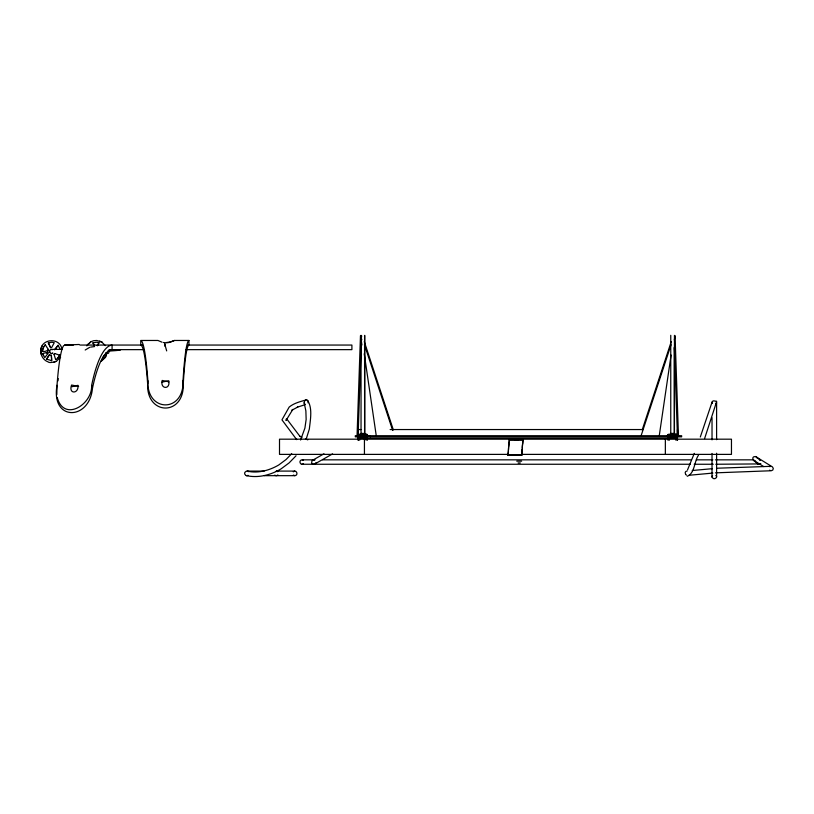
<?xml version="1.0" encoding="UTF-8"?>
<svg xmlns="http://www.w3.org/2000/svg" width="814" height="814" viewBox="0 0 814 814"><rect width="100%" height="100%" fill="white"/><g stroke="black" fill="none" stroke-linecap="round" stroke-linejoin="round"><path stroke-width="1.22" d="M370.39 436.864L370.39 435.714L366.615 435.714L681.644 435.714L681.644 436.864L355.311 436.853L355.311 435.704L359.086 435.714M508.943 444.322L509.472 438.715L523.158 438.675L522.741 443.162M364.692 434.778L358.577 435.378A6.98 1.201 -0.4 0 0 358.343 435.714L358.333 434.666L358.343 435.714L367.328 435.582L367.338 434.534L367.328 440.272M677.034 434.534L677.044 435.582A8.842 1.526 -0.4 0 0 674.44 434.768L668.304 435.378A6.98 1.201 -0.4 0 0 668.06 435.714L668.05 434.666L668.06 435.714L677.044 435.582L677.055 434.534L677.055 440.272M508.211 452.34L508.17 454.924L521.774 454.965L522.14 449.053M508.17 454.924L508.333 450.651M357.031 436.497L360.47 335.734L361.823 339.855M358.079 436.497L361.508 335.734L361.67 336.233M188.919 340.486L188.329 341.005A115.73 8.018 -90 0 0 183.028 380.891C184.3 413.064 146.337 412.729 147.873 380.677A115.435 9.687 -90 0 0 141.463 340.954M163.39 342.501A15.385 15.385 0 0 0 168.986 342.501L174.45 340.466L188.94 340.466L188.94 345.055A111.142 7.692 -90 0 0 183.272 383.893C184.452 416.269 146.184 415.944 147.629 383.679A110.846 9.3 -90 0 0 140.761 345.014L140.761 340.466L157.926 340.466L161.996 342.185M521.896 453.184L522.608 443.498M508.353 451.485L508.577 447.527M147.629 383.679L147.873 380.677M508.475 449.877L508.699 446.092M522.262 447.537L522.496 444.759M63.777 345.543A115.435 10.236 -90 0 0 57.011 385.287C50.672 421.377 89.347 420.899 92.45 388.461A111.142 26.648 -90 0 1 112.078 349.613L112.078 345.055L109.941 345.594A115.73 27.747 -90 0 0 91.616 385.48C92.572 404.243 64.103 422.547 57.234 397.588M56.827 394.587L57.011 385.266M704.588 438.604L716.483 402.126A2.137 1.587 13 0 0 715.323 401.058L713.573 400.875A2.534 1.882 13 0 0 712.25 401.689L712.138 403.011A2.137 1.587 13 0 0 712.403 403.439M508.709 446.927L508.821 444.749M508.831 445.584L509.472 438.715M522.629 444.332L522.842 441.239M522.954 440.242L523.158 438.675M61.905 348.972C59.717 336.813 40.385 338.563 40.7 351.16C40.619 355.86 43.946 360.49 48.087 361.894C50.02 364.112 60.816 359.584 53.816 362.22M42.277 345.726L41.168 348.361L40.995 353.927M45.208 344.719L48.28 349.389L47.894 350.315C39.632 354.161 42.379 348.29 45.269 344.719M42.491 351.19L43.763 346.632M48.28 349.389L47.69 351.302L48.199 353.225L44.78 357.621L42.674 353.53L47.853 352.289M52.788 353.001C49.176 355.789 48.26 347.761 52.442 349.715M49.501 351.333L49.522 350.803M106.98 352.676L105.576 357.183L101.211 361.202L105.393 357.183L106.797 352.676M659.147 436.497L671.092 355.026M674.338 339.987L675.05 335.734L678.489 436.497M306.339 438.624L309.33 429.09C310.276 420.217 313.034 406.919 306.909 399.694C300.844 401.444 294.2 402.961 289.184 407.061L281.959 419.841L296.693 439.652M164.703 346.042L165.293 344.21M712.057 402.106L700.315 436.996M642.215 429.812L671.245 341.626M640.852 436.497L671.072 344.688M694.301 453.357L687.555 469.82M698.514 455.138C694.25 461.019 694.81 473.534 687.25 476.282M308.038 402.808L308.353 401.017M57.692 358.191C63.065 349.857 57.652 359.513 55.667 359.635L53.999 354.304L54.68 353.51L54.06 354.304M102.381 358.191L104.365 355.169M104.548 355.169L103.887 356.278M716.564 403.032L716.371 403.459A2.534 1.882 13 0 1 716.035 403.815M300.57 440.018L304.904 428.133L306.145 419.475L305.871 410.897L304.07 402.482L304.792 400.722L306.359 399.735M315.913 462.718L315.639 463.237A2.442 2.411 67.7 0 1 314.194 464.204L312.535 463.909A2.035 2.015 67.7 0 1 311.64 462.515L312.027 460.856A2.442 2.411 67.7 0 1 313.471 459.89L314.621 459.941M97.304 345.635L98.901 342.694M97.487 345.635L99.084 342.694L96.54 342.226L92.949 342.847L94.322 345.736M51.74 360.622L46.53 359.167L49.43 354.69L51.343 355.321L51.658 359.564M46.591 359.167L49.491 354.69M54.701 349.684L58.12 345.278L54.762 349.684M60.623 357.183L56.481 361.202M86.793 345.726L90.975 341.707L93.732 340.69L96.825 340.466L102.177 342.267L99.644 341.015M86.976 345.726L88.604 343.437M712.586 475.61L712.25 476.017A2.045 1.75 0 0 0 712.138 477.431L713.298 478.49A2.422 2.076 0 0 0 715.048 478.581L716.371 477.655A2.045 1.75 0 0 0 716.483 476.241L715.821 475.447M366.056 440.109L367.328 437.179L358.343 437.301L358.363 440.384L358.363 436.864M675.773 440.109L677.044 437.179L668.06 437.301L668.08 440.333M291.738 453.703L286.07 459.523L278.785 464.957C269.638 470.37 257.845 473.667 247.364 471.143M296.052 455.779L289.102 462.912L281.145 468.823C270.818 475.05 258.323 478.266 246.357 475.62M85.195 350.02L89.662 347.344M277.869 474.928L276.923 475.569A2.045 2.045 0 0 1 275.274 475.417L274.817 475.081M174.45 340.466L170.604 341.982L166.473 342.501M293.254 471.845C296.194 468.803 299.013 475.366 294.922 475.671L264.275 475.671M89.581 342.867L90.975 341.707M303.49 463.675C300.163 466.391 298.097 459.676 302.299 459.839L314.967 459.839M362.993 434.33A3.877 1.313 0 0 1 363.553 433.852L364.733 433.424L364.733 335.368M672.72 434.33A3.877 1.313 0 0 1 673.27 433.852L674.45 433.424L674.45 335.368M312.922 460.083L323.972 453.815M314.743 464.011L332.58 453.897M97.141 345.584L98.392 344.902L97.802 345.055M248.026 475.315L247.497 475.569A2.676 2.381 -83.1 0 1 245.818 475.417L244.739 474.084A2.137 1.893 -83.1 0 1 244.912 472.334L246.225 471.204A2.676 2.381 -83.1 0 1 247.904 471.347L248.372 471.693M769.678 466.666L770.787 466.33L717.5 468.203M48.311 342.847L51.923 342.226L54.263 342.694L51.618 347.588L50.57 347.67L48.311 342.847L50.631 347.67M51.954 353.49L52.432 353.307M305.006 404.711L297.252 407.214L297.792 407.02L291.941 410.195L292.826 409.432L286.019 420.472L286.396 418.823M520.299 462.942L518.08 462.942M94.587 346.571L90.669 347.09M715.781 464.255L760.357 463.909A2.035 2.025 86.2 0 0 760.785 463.532M687.169 470.98L686.09 471.316A2.025 2.004 66.6 0 0 685.205 472.7L685.622 474.369M692.226 470.512L712.443 468.671M688.949 475.274L712.881 473.076M715.404 472.853L771.265 470.746L772.801 470.044L773.3 468.457L772.466 466.921L755.931 456.725M71.927 386.711L77.981 385.327C79.009 394.047 68.132 394.454 71.571 385.042L78.632 386.396M162.067 382.122L168.722 380.738C170.777 389.916 159.849 389.428 162.179 380.453L168.834 381.807M51.038 360.673L51.689 360.622L51.343 355.321M364.692 433.73L358.577 434.33A6.98 1.201 -0.4 0 0 358.333 434.666M674.409 433.73L668.294 434.33A6.98 1.201 -0.4 0 0 668.05 434.666M108.17 350.641L120.462 349.705A40.212 1.659 -0.5 0 1 109.218 351.027A2.177 2.177 -90 0 0 109.025 350.519M64.54 345.075L79.162 344.475M509.472 439.55L523.158 439.509M517.46 439.875C521.866 439.57 510.846 439.611 515.71 439.886M508.017 454.334L508.017 455.23L521.774 455.158L521.774 454.334M92.949 342.847L94.505 345.736M64.621 345.055L73.504 345.055M79.843 345.055L142.531 345.055M187.892 345.055L351.902 345.055L351.902 349.644L185.673 349.644M51.658 349.379L61.783 349.379M109.025 349.644L143.803 349.644M49.562 351.882L49.746 352.391M43.478 355.708L42.735 353.53M360.907 429.548L358.363 429.548L358.363 435.337M390.14 429.548L643.121 429.548M666.574 435.714L669.027 435.714M366.809 438.278L668.711 438.278M510.52 439.184L279.507 439.184L279.507 454.385L508.017 454.385M523.026 439.184L731.46 439.184L731.46 454.385L521.774 454.385M508.017 455.23L521.774 455.23M322.568 459.839L691.371 459.839M696.428 459.839L712.861 459.839M715.384 459.839L753.856 459.839M516.748 461.162L521.632 461.162M301.821 464.255L690.404 464.255M694.189 464.255L713.247 464.255M247.466 471.092L264.184 471.092M276.434 471.092L294.79 471.092M523.076 440.171L509.401 440.16L509.381 439.326M755.26 460.897L754.67 460.846A2.432 2.432 0 0 1 753.204 459.89L752.797 458.221A2.045 2.035 0 0 1 753.693 456.837L755.361 456.532A2.432 2.432 0 0 1 756.837 457.499L757.112 458.017M759.269 464.255L758.679 464.204A2.452 2.432 86.2 0 1 757.213 463.237L756.928 462.718M294.922 475.671L293.335 475.081M302.299 459.839L303.398 460.185M672.476 434.208A4.09 1.384 0 0 0 671.804 433.75L670.756 433.404L670.756 335.317M362.759 434.208A4.09 1.384 0 0 0 362.088 433.75L361.04 433.404L361.04 335.317M54.619 353.51L59.656 355.169M301.974 437.26L299.664 436.212L300.091 436.569L286.65 418.803M305.454 438.817L307.763 439.865M47.273 353.429L46.388 352.838M754.11 460.653L763.705 466.554M305.047 404.263L304.121 403.062M769.586 470.156L770.095 470.492M277.788 471.693L277.33 471.347A2.045 2.045 0 0 0 276.241 471.092M756.43 457.061L760.439 460.419A2.452 2.432 86.2 0 0 759.94 460.083M753.611 460.327L757.62 463.675M105.83 352.838L107.234 353.53A1.913 1.903 -90 0 0 108.659 353.001L109.218 351.027M101.994 342.267L105.332 345.624M669.423 440.181L668.06 437.301L668.08 439.357M359.707 440.181L358.343 437.301M58.059 345.278L60.226 349.379M164.581 343.498L166.677 350.905M364.275 341.626L393.304 429.812M364.448 344.688L392.674 430.453M91.616 385.47L92.45 388.461M364.234 353.775L376.373 436.497M360.622 336.233L361.915 345.004M183.028 380.881L183.272 383.872M674.399 347.069L677.441 436.497M521.764 454.12L521.774 454.965M673.595 433.628L673.605 434.676M671.611 433.648L671.621 434.696M367.318 434.534L367.328 435.582A8.842 1.526 -0.4 0 0 364.723 434.768M363.878 433.628L363.889 434.676M361.894 433.648L361.904 434.696M668.07 434.666L668.08 439.245M358.353 434.666L358.363 440.384M716.605 401.139L716.605 439.692M716.605 453.245L716.605 476.709M712.026 417.714L712.026 439.865M712.026 453.449L712.026 476.953M677.441 429.548L677.441 435.337M677.452 436.864L677.452 440.343M674.307 347.72L674.307 433.506M665.353 439.184L665.353 454.385M364.591 335.572L364.591 433.506M364.438 439.184L364.438 454.385M57.987 380.871A110.846 9.819 -90 0 1 58.201 378.541M686.528 475.142A2.473 2.442 66.6 0 1 686.029 474.806M674.45 433.424A18.437 6.258 0 0 1 670.756 433.404M674.43 433.72A8.842 1.526 -0.4 0 1 676.994 434.534M364.733 433.424A18.437 6.258 0 0 1 361.04 433.404M364.713 433.72A8.842 1.526 -0.4 0 1 367.277 434.534M366.788 437.189L358.516 438.451L367.195 438.339L366.788 437.189M676.505 437.189L668.233 438.451L676.912 438.339L676.505 437.189"/></g></svg>
